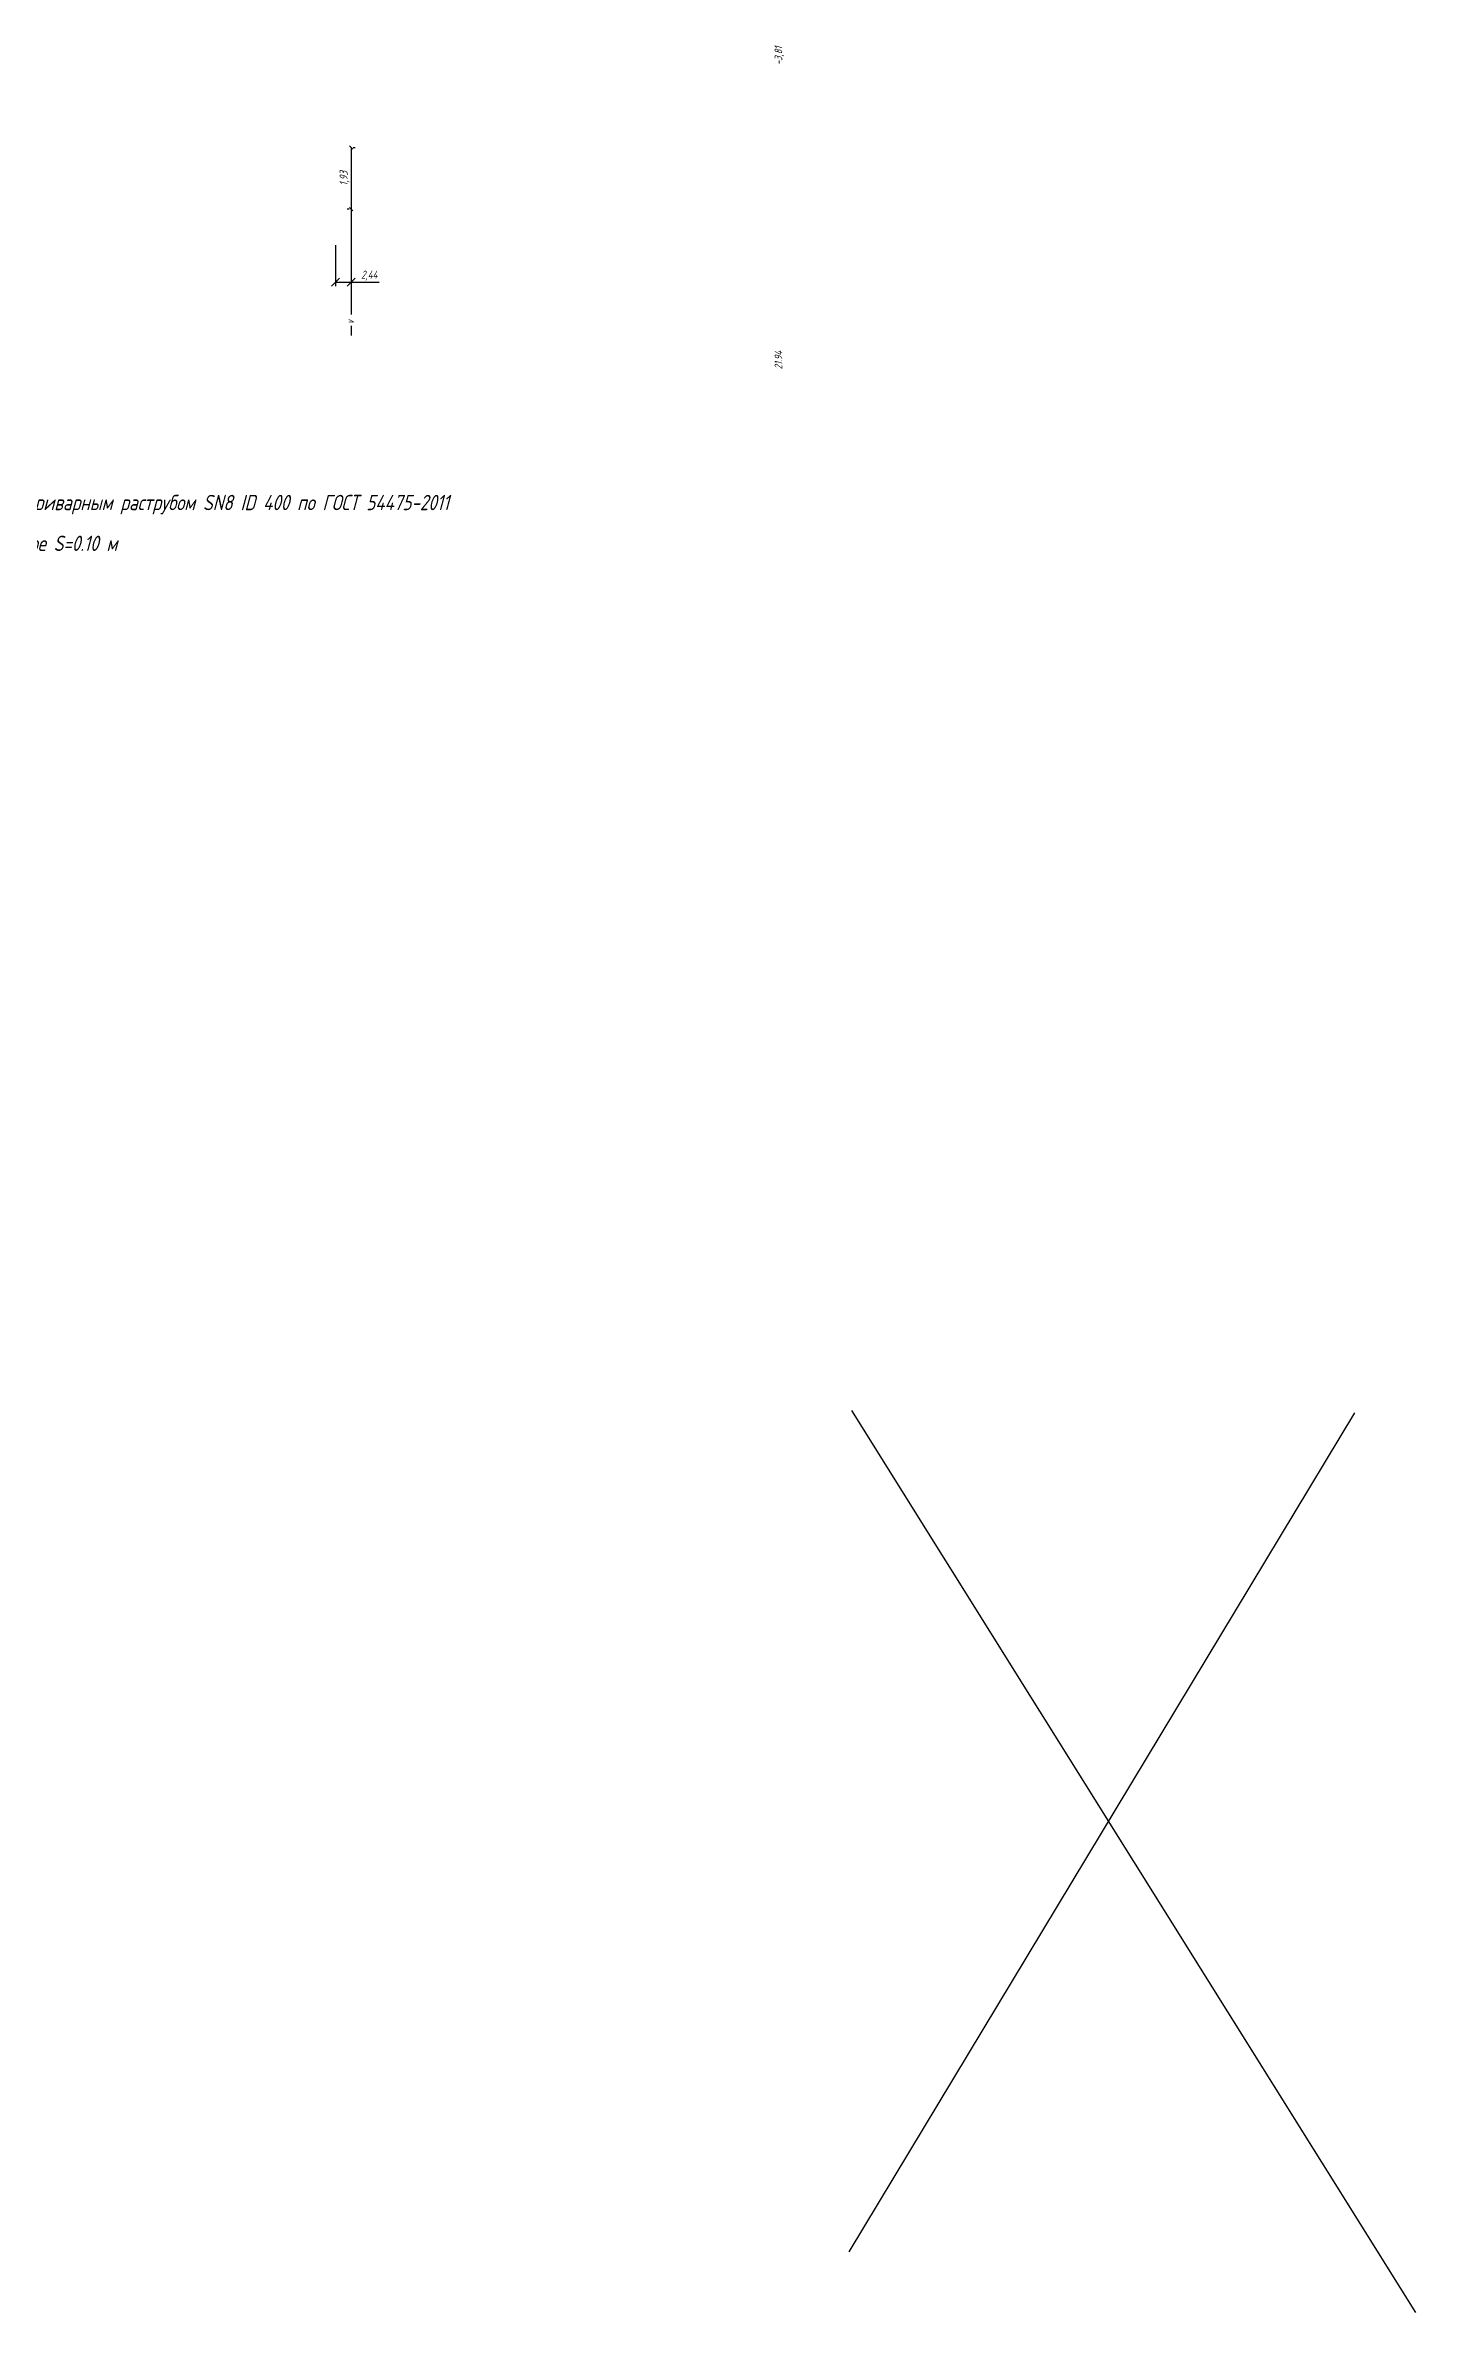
# Model space of a CAD drawing. Header units: metres. Extents: x -2 to 4153, y 0 to 2058.
# Drawn here: x 3558.9 to 3773, y 1182.1 to 1536.3 of the extents above; entities that cross this region are included whole.
import ezdxf

# ---------------------------------------------------------------- set-up
doc = ezdxf.new("R2010")
doc.units = ezdxf.units.M
doc.styles.get("Standard").update_dxf_attribs({"font": '', "oblique": 15})
doc.styles.get('Standard').set_extended_font_data('GOST_type_A')
doc.dimstyles.new('ISO-25', dxfattribs={"dimtxt": 2.5, "dimasz": 2.5, "dimexe": 1.25, "dimexo": 0.625, "dimtad": 1, "dimtxsty": 'Standard', "dimcen": 2.5, "dimadec": 0, "dimazin": 0, "dimtfac": 1, "dimtmove": 0, "dimatfit": 3, "dimfxl": 1, "dimarcsym": 0})

# ---------------------------------------------------------------- blocks, each defined once
blk = doc.blocks.new('_Oblique')
at = {"color": 0, "linetype": 'ByBlock', "lineweight": -2}
blk.add_line((-0.5, -0.5), (0.5, 0.5), dxfattribs=at)
blk = doc.blocks.new('*D101')
at = {"color": 0, "lineweight": -2, "transparency": 16777216}
for p, q in [((3606.69, 1520.38), (3606.69, 1510.73)), ((3607.01, 1520.38), (3607.32, 1520.38)), ((3606.39, 1510.73), (3606.07, 1510.73))]:
    blk.add_line(p, q, dxfattribs=at)
at = {"layer": 'Defpoints', "color": 0, "transparency": 16777216}
for p in [(3606.69, 1520.38), (3606.69, 1510.73), (3606.7, 1510.73)]:
    blk.add_point(p, dxfattribs=at)
at = {"color": 0, "lineweight": -2, "transparency": 16777216, "xscale": 0.5, "yscale": 0.5, "zscale": 0.5}
for p, rotation in [((3606.69, 1520.38), 90), ((3606.69, 1510.73), 270)]:
    blk.add_blockref('_Oblique', p, dxfattribs=dict(at, rotation=rotation))
at = {"color": 0, "transparency": 16777216, "insert": (3605.66, 1515.55), "char_height": 1.25, "attachment_point": 5, "rotation": 90}
blk.add_mtext('1,93', dxfattribs=at)
blk = doc.blocks.new('*D102')
at = {"color": 0, "lineweight": -2, "transparency": 16777216}
for p, q in [((3606.7, 1505.59), (3606.7, 1498.7)), ((3604.26, 1505.1), (3604.26, 1498.7)), ((3604.26, 1499.32), (3606.7, 1499.32)), ((3606.7, 1499.32), (3611.08, 1499.32))]:
    blk.add_line(p, q, dxfattribs=at)
at = {"layer": 'Defpoints', "color": 0, "transparency": 16777216}
for p in [(3604.26, 1505.41), (3606.7, 1505.91), (3606.7, 1499.32)]:
    blk.add_point(p, dxfattribs=at)
at = {"color": 0, "lineweight": -2, "transparency": 16777216, "xscale": 1.25, "yscale": 1.25, "zscale": 1.25, "rotation": 180}
blk.add_blockref('_Oblique', (3604.26, 1499.32), dxfattribs=at)
at = {"color": 0, "lineweight": -2, "transparency": 16777216, "xscale": 1.25, "yscale": 1.25, "zscale": 1.25}
blk.add_blockref('_Oblique', (3606.7, 1499.32), dxfattribs=at)
at = {"color": 0, "transparency": 16777216, "insert": (3609.52, 1500.35), "char_height": 1.25, "attachment_point": 5}
blk.add_mtext('2,44', dxfattribs=at)

msp = doc.modelspace()

# ---------------------------------------------------------------- linework, layer by layer
for p, q in [((3606.702, 1510.73), (3606.702, 1491.004)), ((3684.505, 1191.626), (3763.463, 1322.695)), ((3684.858, 1323.047), (3772.981, 1182.113))]:
    msp.add_line(p, q)

# ---------------------------------------------------------------- texts
at = {"char_height": 1.2, "attachment_point": 1, "rotation": 90}
for s, insert in [('-3,81', (3672.831, 1533.26)), ('21.94', (3672.831, 1485.721))]:
    msp.add_mtext_dynamic_manual_height_columns(s, width=4.19281, gutter_width=12.5, heights=[0], dxfattribs=dict(at, insert=insert))
at = {"insert": (3559.266, 1464.576), "char_height": 2.5, "attachment_point": 5, "bg_fill": 2}
msp.add_mtext_dynamic_manual_height_columns('{\\H0.95833x;Труба гофрированная двухслойная раструбная с приварным раструбом SN8 ID 400 по ГОСТ 54475-2011}', width=152.33741, gutter_width=12.5, heights=[0], dxfattribs=at)

# ---------------------------------------------------------------- dimensions: what is measured, and where the dimension line sits
dim = msp.add_linear_dim(base=(3606.693, 1510.73), p1=(3606.693, 1520.376), p2=(3606.702, 1510.73), angle=90, dimstyle='ISO-25', override={"dimscale": 0.5, "dimasz": 1, "dimlfac": 0.2, "dimblk1": 'Oblique', "dimblk2": 'Oblique', "dimsah": 1})
dim.commit()
dim.dimension.update_dxf_attribs({"geometry": '*D101', "text_midpoint": (3605.661, 1515.553)})
dim = msp.add_linear_dim(base=(3606.702, 1499.321), p1=(3604.258, 1505.411), p2=(3606.702, 1505.906), dimstyle='ISO-25', override={"dimscale": 0.5, "dimblk1": 'Oblique', "dimblk2": 'Oblique', "dimsah": 1})
dim.commit()
dim.dimension.update_dxf_attribs({"geometry": '*D102', "text_midpoint": (3609.516, 1500.353)})

# ---------------------------------------------------------------- next in the draw order: texts
at = {"insert": (3605.948, 1492.758), "char_height": 1.2, "attachment_point": 1, "rotation": 90, "bg_fill": 3, "box_fill_scale": 1.2, "bg_fill_color": 256, "bg_fill_transparency": 0}
msp.add_mtext_dynamic_manual_height_columns('v', width=1.23347, gutter_width=12.5, heights=[0], dxfattribs=at)
at = {"insert": (3559.266, 1458.526), "char_height": 2.5, "attachment_point": 5, "bg_fill": 2}
msp.add_mtext_dynamic_manual_height_columns('{\\H0.95833x;Песчаное S=0.10 м}', width=152.33741, gutter_width=12.5, heights=[0], dxfattribs=at)

doc.saveas('drawing.dxf')
